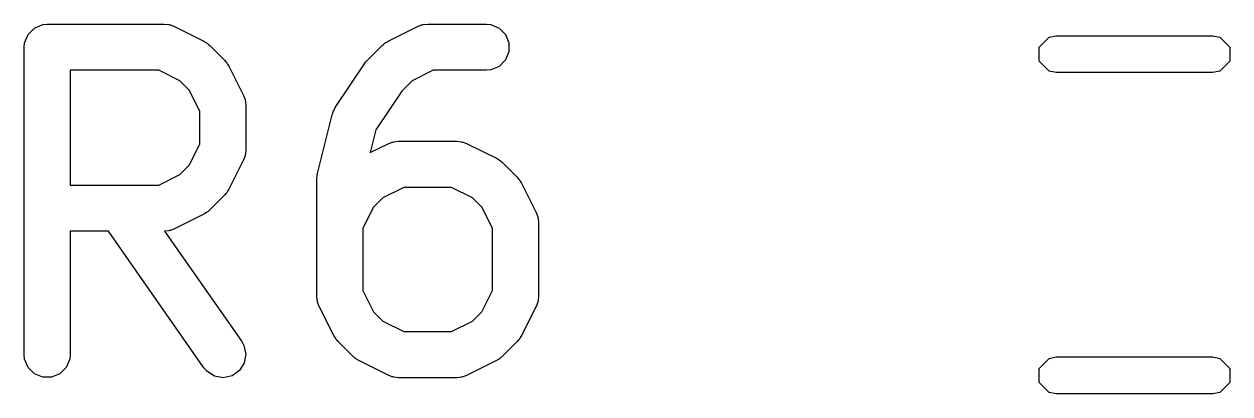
# Model space of a CAD drawing. Extents: x 34.8 to 94.5, y -157.8 to -74.1.
# Drawn here: x 69.087 to 73.01, y -142.082 to -140.88 of the extents above; entities that cross this region are included whole.
import ezdxf

# ---------------------------------------------------------------- set-up
doc = ezdxf.new("R2010")
doc.units = 0
doc.layers.add('BLACK', color=7, linetype='CONTINUOUS')

msp = doc.modelspace()

# ---------------------------------------------------------------- linework, layer by layer
at = {"layer": 'BLACK', "linetype": 'CONTINUOUS'}
for p, q in [((69.120237, -140.892459), (69.147273, -140.88126)), ((69.147273, -140.88126), (69.161905, -140.879819)), ((69.161905, -140.879819), (69.542857, -140.879819)), ((69.542857, -140.879819), (69.557489, -140.88126)), ((69.557489, -140.88126), (69.559978, -140.882291)), ((69.559978, -140.882291), (69.562666, -140.882482)), ((69.562666, -140.882482), (69.576398, -140.887737)), ((70.366459, -140.887737), (70.38019, -140.882482)), ((70.38019, -140.882482), (70.382879, -140.88229)), ((70.382879, -140.88229), (70.385368, -140.88126)), ((70.385368, -140.88126), (70.4, -140.879819)), ((70.4, -140.879819), (70.590476, -140.879819)), ((70.590476, -140.879819), (70.605108, -140.88126)), ((70.605108, -140.88126), (70.632144, -140.892459)), ((69.088346, -140.940187), (69.099545, -140.913151)), ((69.099545, -140.913151), (69.120237, -140.892459)), ((69.576398, -140.887737), (69.671636, -140.935356)), ((70.271221, -140.935356), (70.366459, -140.887737)), ((70.632144, -140.892459), (70.652836, -140.913151)), ((70.652836, -140.913151), (70.664035, -140.940187)), ((72.389843, -140.954539), (72.422315, -140.922067)), ((72.422315, -140.922067), (72.445276, -140.9175)), ((72.445276, -140.9175), (72.954724, -140.9175)), ((72.954724, -140.9175), (72.977685, -140.922067)), ((72.977685, -140.922067), (73.010157, -140.954539)), ((69.086905, -140.954819), (69.088346, -140.940187)), ((69.086905, -141.954819), (69.086905, -140.954819)), ((69.671636, -140.935356), (69.677935, -140.93932)), ((69.677935, -140.93932), (69.679763, -140.940078)), ((69.679763, -140.940078), (69.681819, -140.941766)), ((69.681819, -140.941766), (69.684079, -140.943188)), ((69.684079, -140.943188), (69.685378, -140.944686)), ((69.685378, -140.944686), (69.691128, -140.949405)), ((69.691128, -140.949405), (69.738747, -140.997024)), ((70.20411, -140.997024), (70.251729, -140.949405)), ((70.251729, -140.949405), (70.257478, -140.944686)), ((70.257478, -140.944686), (70.258778, -140.943188)), ((70.258778, -140.943188), (70.261037, -140.941766)), ((70.261037, -140.941766), (70.263094, -140.940078)), ((70.263094, -140.940078), (70.264921, -140.93932)), ((70.264921, -140.93932), (70.271221, -140.935356)), ((70.664035, -140.940187), (70.664035, -140.969451)), ((72.389843, -141.000461), (72.389843, -140.954539)), ((73.010157, -140.954539), (73.010157, -141.000461)), ((69.738747, -140.997024), (69.743465, -141.002773)), ((70.199271, -141.00292), (70.204055, -140.997079)), ((70.204055, -140.997079), (70.204076, -140.997064)), ((70.204076, -140.997064), (70.20411, -140.997024)), ((70.652836, -140.996487), (70.632144, -141.017179)), ((70.664035, -140.969451), (70.652836, -140.996487)), ((72.422315, -141.032933), (72.389843, -141.000461)), ((73.010157, -141.000461), (72.977685, -141.032933)), ((69.525152, -141.029819), (69.236905, -141.029819)), ((69.236905, -141.029819), (69.236905, -141.403628)), ((69.593668, -141.064077), (69.525152, -141.029819)), ((69.743465, -141.002773), (69.744964, -141.004073)), ((69.744964, -141.004073), (69.746385, -141.006332)), ((69.746385, -141.006332), (69.748074, -141.008389)), ((69.748074, -141.008389), (69.748831, -141.010216)), ((69.748831, -141.010216), (69.752796, -141.016516)), ((69.752796, -141.016516), (69.800415, -141.111754)), ((70.099501, -141.151311), (70.194739, -141.008454)), ((70.194739, -141.008454), (70.194773, -141.008411)), ((70.194773, -141.008411), (70.194783, -141.008389)), ((70.194783, -141.008389), (70.199271, -141.00292)), ((70.417705, -141.029819), (70.349189, -141.064077)), ((70.590476, -141.029819), (70.417705, -141.029819)), ((70.605108, -141.028378), (70.590476, -141.029819)), ((70.632144, -141.017179), (70.605108, -141.028378)), ((72.445276, -141.0375), (72.422315, -141.032933)), ((72.954724, -141.0375), (72.445276, -141.0375)), ((72.977685, -141.032933), (72.954724, -141.0375)), ((69.624075, -141.094484), (69.593668, -141.064077)), ((70.349189, -141.064077), (70.315427, -141.097838)), ((69.658333, -141.163), (69.624075, -141.094484)), ((69.800415, -141.111754), (69.80567, -141.125485)), ((70.315427, -141.097838), (70.231515, -141.223707)), ((69.80567, -141.125485), (69.805861, -141.128174)), ((69.805861, -141.128174), (69.806892, -141.130663)), ((69.806892, -141.130663), (69.808333, -141.145295)), ((69.808333, -141.145295), (69.808333, -141.288152)), ((70.095194, -141.159389), (70.099501, -141.151311)), ((69.658333, -141.270447), (69.658333, -141.163)), ((70.041525, -141.3652), (70.089144, -141.174724)), ((70.089144, -141.174724), (70.092224, -141.166101)), ((70.092224, -141.166101), (70.092584, -141.164285)), ((70.092584, -141.164285), (70.093462, -141.162637)), ((70.093462, -141.162637), (70.094091, -141.160878)), ((70.094091, -141.160878), (70.095194, -141.159389)), ((70.231515, -141.223707), (70.212991, -141.297804)), ((69.624075, -141.338963), (69.658333, -141.270447)), ((70.212991, -141.297804), (70.271221, -141.268689)), ((70.271221, -141.268689), (70.284952, -141.263434)), ((70.284952, -141.263434), (70.287641, -141.263242)), ((70.287641, -141.263242), (70.29013, -141.262212)), ((70.29013, -141.262212), (70.304762, -141.260771)), ((70.304762, -141.260771), (70.495238, -141.260771)), ((70.495238, -141.260771), (70.50987, -141.262212)), ((70.50987, -141.262212), (70.512359, -141.263243)), ((70.512359, -141.263243), (70.515047, -141.263434)), ((70.515047, -141.263434), (70.528779, -141.268689)), ((70.528779, -141.268689), (70.624017, -141.316308)), ((69.80567, -141.307962), (69.800415, -141.321693)), ((69.805861, -141.305272), (69.80567, -141.307962)), ((69.806892, -141.302784), (69.805861, -141.305272)), ((69.808333, -141.288152), (69.806892, -141.302784)), ((69.593668, -141.36937), (69.624075, -141.338963)), ((69.800415, -141.321693), (69.752796, -141.416931)), ((70.624017, -141.316308), (70.630316, -141.320272)), ((70.630316, -141.320272), (70.632144, -141.32103)), ((70.632144, -141.32103), (70.6342, -141.322718)), ((70.6342, -141.322718), (70.63646, -141.32414)), ((70.63646, -141.32414), (70.637759, -141.325638)), ((70.637759, -141.325638), (70.643509, -141.330357)), ((70.643509, -141.330357), (70.691128, -141.377976)), ((69.525152, -141.403628), (69.593668, -141.36937)), ((70.039286, -141.38339), (70.039537, -141.380836)), ((70.039286, -141.764342), (70.039286, -141.38339)), ((70.039375, -141.379744), (70.040184, -141.37427)), ((70.039537, -141.380836), (70.039375, -141.379744)), ((70.040184, -141.37427), (70.040727, -141.368758)), ((70.040727, -141.368758), (70.041149, -141.367736)), ((70.041149, -141.367736), (70.041525, -141.3652)), ((70.691128, -141.377976), (70.695846, -141.383725)), ((70.695846, -141.383725), (70.697345, -141.385025)), ((70.697345, -141.385025), (70.698766, -141.387284)), ((70.698766, -141.387284), (70.700455, -141.389341)), ((70.700455, -141.389341), (70.701212, -141.391168)), ((70.701212, -141.391168), (70.705177, -141.397468)), ((69.236905, -141.403628), (69.525152, -141.403628)), ((69.743465, -141.430673), (69.738747, -141.436423)), ((69.744964, -141.429374), (69.743465, -141.430673)), ((69.746385, -141.427114), (69.744964, -141.429374)), ((69.748074, -141.425058), (69.746385, -141.427114)), ((69.748831, -141.42323), (69.748074, -141.425058)), ((69.752796, -141.416931), (69.748831, -141.42323)), ((70.322467, -141.410771), (70.253951, -141.445029)), ((70.477533, -141.410771), (70.322467, -141.410771)), ((70.546049, -141.445029), (70.477533, -141.410771)), ((70.705177, -141.397468), (70.752796, -141.492706)), ((69.738747, -141.436423), (69.691128, -141.484042)), ((70.253951, -141.445029), (70.223544, -141.475436)), ((70.576456, -141.475436), (70.546049, -141.445029)), ((69.671636, -141.498091), (69.576398, -141.54571)), ((69.677935, -141.494126), (69.671636, -141.498091)), ((69.679763, -141.493369), (69.677935, -141.494126)), ((69.681819, -141.49168), (69.679763, -141.493369)), ((69.684079, -141.490259), (69.681819, -141.49168)), ((69.685378, -141.48876), (69.684079, -141.490259)), ((69.691128, -141.484042), (69.685378, -141.48876)), ((70.223544, -141.475436), (70.189286, -141.543952)), ((70.610714, -141.543952), (70.576456, -141.475436)), ((70.752796, -141.492706), (70.758051, -141.506437)), ((70.758051, -141.506437), (70.758242, -141.509126)), ((70.758242, -141.509126), (70.759273, -141.511615)), ((70.759273, -141.511615), (70.760714, -141.526247)), ((69.576398, -141.54571), (69.562666, -141.550965)), ((70.189286, -141.543952), (70.189286, -141.746637)), ((70.610714, -141.746637), (70.610714, -141.543952)), ((70.760714, -141.526247), (70.760714, -141.764342)), ((69.360951, -141.553628), (69.236905, -141.553628)), ((69.236905, -141.553628), (69.236905, -141.954819)), ((69.671891, -141.997829), (69.360951, -141.553628)), ((69.557489, -141.552187), (69.543972, -141.553518)), ((69.543972, -141.553518), (69.794776, -141.91181)), ((69.559978, -141.551155), (69.557489, -141.552187)), ((69.562666, -141.550965), (69.559978, -141.551155)), ((70.189286, -141.746637), (70.223544, -141.815153)), ((70.576455, -141.815153), (70.610714, -141.746637)), ((70.040727, -141.778974), (70.039286, -141.764342)), ((70.041758, -141.781463), (70.040727, -141.778974)), ((70.041949, -141.784151), (70.041758, -141.781463)), ((70.047204, -141.797883), (70.041949, -141.784151)), ((70.758051, -141.784152), (70.752796, -141.797883)), ((70.758242, -141.781462), (70.758051, -141.784152)), ((70.759273, -141.778974), (70.758242, -141.781462)), ((70.760714, -141.764342), (70.759273, -141.778974)), ((70.094823, -141.893121), (70.047204, -141.797883)), ((70.223544, -141.815153), (70.253951, -141.845561)), ((70.546048, -141.845561), (70.576455, -141.815153)), ((70.752796, -141.797883), (70.705177, -141.893121)), ((70.253951, -141.845561), (70.322467, -141.879819)), ((70.477533, -141.879819), (70.546048, -141.845561)), ((70.098786, -141.899417), (70.094823, -141.893121)), ((70.099544, -141.901247), (70.098786, -141.899417)), ((70.101233, -141.903305), (70.099544, -141.901247)), ((70.102655, -141.905564), (70.101233, -141.903305)), ((70.322467, -141.879819), (70.477533, -141.879819)), ((70.698766, -141.903305), (70.697345, -141.905564)), ((70.700456, -141.901247), (70.698766, -141.903305)), ((70.701213, -141.899417), (70.700456, -141.901247)), ((70.705177, -141.893121), (70.701213, -141.899417)), ((69.794776, -141.91181), (69.801986, -141.924623)), ((69.801986, -141.924623), (69.808315, -141.953194)), ((70.104153, -141.906863), (70.102655, -141.905564)), ((70.108871, -141.912612), (70.104153, -141.906863)), ((70.15649, -141.960232), (70.108871, -141.912612)), ((70.691128, -141.912613), (70.64351, -141.960232)), ((70.695846, -141.906863), (70.691128, -141.912613)), ((70.697345, -141.905564), (70.695846, -141.906863)), ((69.088346, -141.969451), (69.086905, -141.954819)), ((69.099545, -141.996487), (69.088346, -141.969451)), ((69.235464, -141.969451), (69.224265, -141.996487)), ((69.236905, -141.954819), (69.235464, -141.969451)), ((69.80323, -141.982012), (69.787503, -142.00669)), ((69.808315, -141.953194), (69.80323, -141.982012)), ((70.162239, -141.96495), (70.15649, -141.960232)), ((70.16354, -141.96645), (70.162239, -141.96495)), ((70.165799, -141.967872), (70.16354, -141.96645)), ((70.167856, -141.96956), (70.165799, -141.967872)), ((70.169683, -141.970317), (70.167856, -141.96956)), ((70.175983, -141.974282), (70.169683, -141.970317)), ((70.271221, -142.021901), (70.175983, -141.974282)), ((70.624017, -141.974282), (70.528779, -142.021901)), ((70.630316, -141.970317), (70.624017, -141.974282)), ((70.632144, -141.96956), (70.630316, -141.970317)), ((70.6342, -141.967872), (70.632144, -141.96956)), ((70.63646, -141.96645), (70.6342, -141.967872)), ((70.63776, -141.96495), (70.63646, -141.96645)), ((70.64351, -141.960232), (70.63776, -141.96495)), ((72.389843, -141.999539), (72.422315, -141.967067)), ((72.422315, -141.967067), (72.445276, -141.9625)), ((72.445276, -141.9625), (72.954724, -141.9625)), ((72.954724, -141.9625), (72.977685, -141.967067)), ((72.977685, -141.967067), (73.010157, -141.999539)), ((69.120237, -142.017179), (69.099545, -141.996487)), ((69.147273, -142.028378), (69.120237, -142.017179)), ((69.203573, -142.017179), (69.176537, -142.028378)), ((69.224265, -141.996487), (69.203573, -142.017179)), ((69.681462, -142.008989), (69.671891, -141.997829)), ((69.706141, -142.024716), (69.681462, -142.008989)), ((69.787503, -142.00669), (69.763529, -142.023472)), ((72.389843, -142.045461), (72.389843, -141.999539)), ((73.010157, -141.999539), (73.010157, -142.045461)), ((69.176537, -142.028378), (69.147273, -142.028378)), ((69.734958, -142.029802), (69.706141, -142.024716)), ((69.763529, -142.023472), (69.734958, -142.029802)), ((70.284952, -142.027156), (70.271221, -142.021901)), ((70.287641, -142.027347), (70.284952, -142.027156)), ((70.29013, -142.028378), (70.287641, -142.027347)), ((70.304762, -142.029819), (70.29013, -142.028378)), ((70.495238, -142.029819), (70.304762, -142.029819)), ((70.50987, -142.028378), (70.495238, -142.029819)), ((70.512359, -142.027346), (70.50987, -142.028378)), ((70.515047, -142.027156), (70.512359, -142.027346)), ((70.528779, -142.021901), (70.515047, -142.027156)), ((72.422315, -142.077933), (72.389843, -142.045461)), ((73.010157, -142.045461), (72.977685, -142.077933)), ((72.445276, -142.0825), (72.422315, -142.077933)), ((72.954724, -142.0825), (72.445276, -142.0825)), ((72.977685, -142.077933), (72.954724, -142.0825))]:
    msp.add_line(p, q, dxfattribs=at)

doc.saveas('drawing.dxf')
